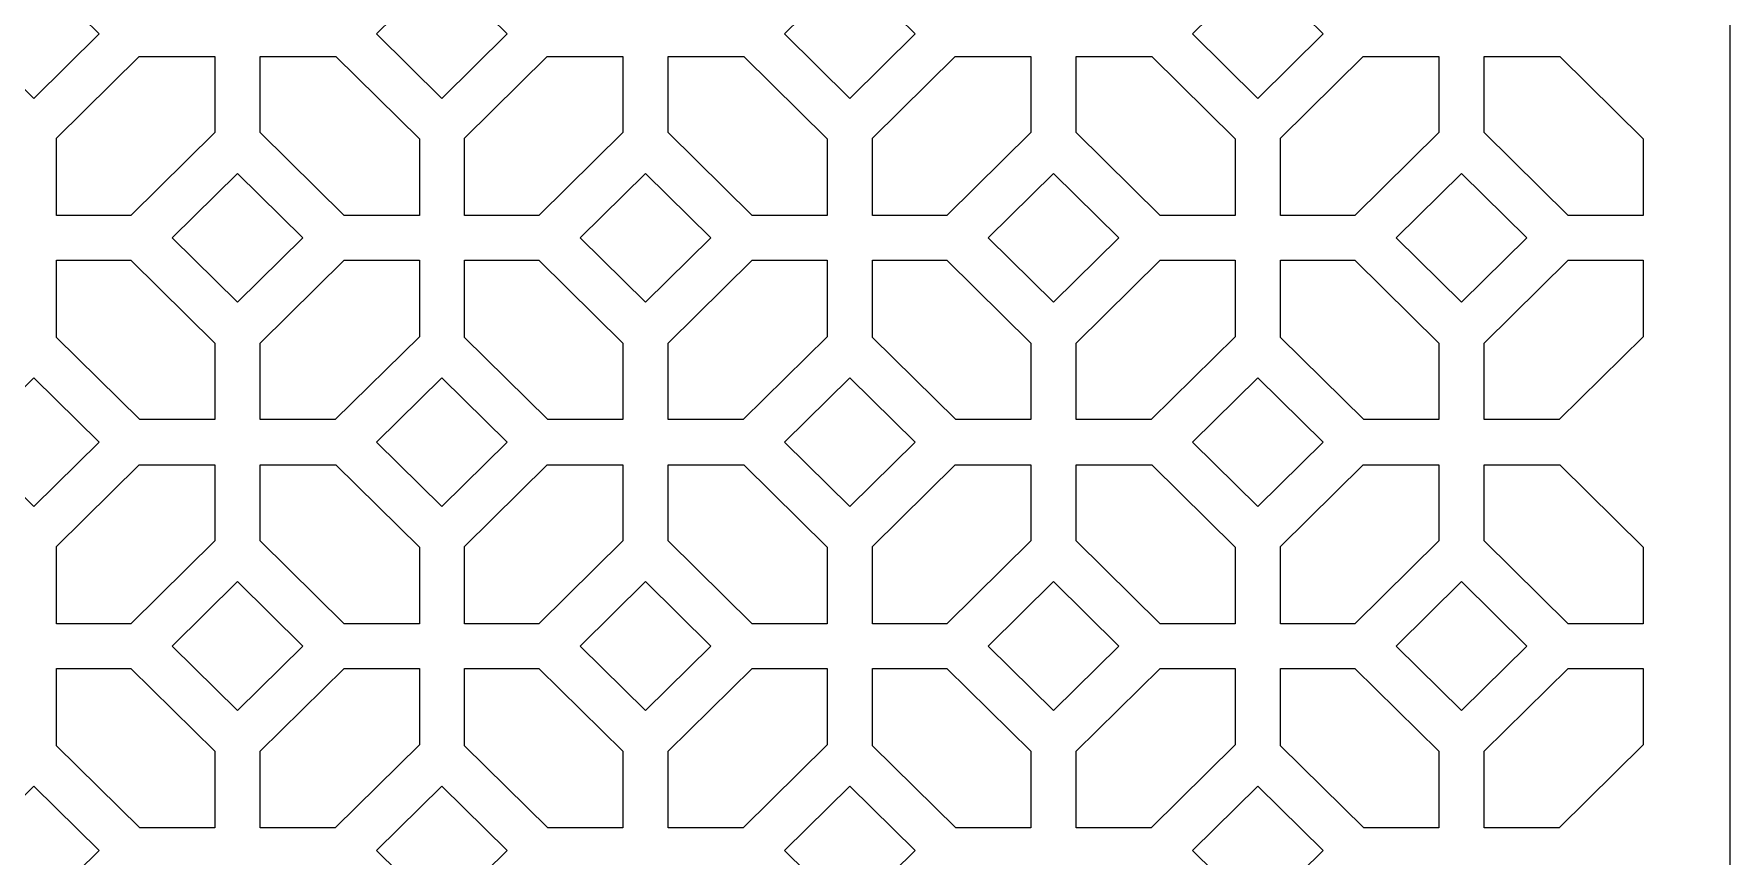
# Model space of a CAD drawing. Header units: centimetres. Extents: x -11 to 10.4, y -10.5 to 10.9.
# Drawn here: x -0.27 to 10.42, y -4.96 to 0.21 of the extents above; entities that cross this region are included whole.
import ezdxf

# ---------------------------------------------------------------- set-up
doc = ezdxf.new("R2010")
doc.units = ezdxf.units.CM
doc.header["$MEASUREMENT"] = 0
doc.layers.add('layer 1', color=7, linetype='Continuous')

msp = doc.modelspace()

# ---------------------------------------------------------------- linework, layer by layer
at = {"layer": 'layer 1', "color": 242, "lineweight": 9}
for points, knots in [([(-10.96067, 10.90732), (-10.96067, 10.90732), (10.42459, 10.90732), (10.42459, 10.90732), (10.42459, 10.90732), (10.42459, 10.90732), (10.42459, -10.47794), (10.42459, -10.47794), (10.42459, -10.47794), (10.42459, -10.47794), (-10.96067, -10.47794), (-10.96067, -10.47794), (-10.96067, -10.47794), (-10.96067, -10.47794), (-10.96067, 10.90732), (-10.96067, 10.90732)], [0, 0, 0, 0, 0.2, 0.2, 0.2, 0.2, 0.4, 0.4, 0.4, 0.4, 0.6, 0.6, 0.6, 0.6, 1, 1, 1, 1]), ([(-0.67963, 0.21469), (-0.67963, 0.21469), (-0.26804, -0.191), (-0.26804, -0.191), (-0.26804, -0.191), (-0.26804, -0.191), (0.14355, 0.21469), (0.14355, 0.21469), (0.14355, 0.21469), (0.14355, 0.21469), (-0.26804, 0.62039), (-0.26804, 0.62039), (-0.26804, 0.62039), (-0.26804, 0.62039), (-0.67963, 0.21469), (-0.67963, 0.21469)], [0, 0, 0, 0, 0.2, 0.2, 0.2, 0.2, 0.4, 0.4, 0.4, 0.4, 0.6, 0.6, 0.6, 0.6, 1, 1, 1, 1]), ([(1.89235, 0.21469), (1.89235, 0.21469), (2.30394, -0.191), (2.30394, -0.191), (2.30394, -0.191), (2.30394, -0.191), (2.71553, 0.21469), (2.71553, 0.21469), (2.71553, 0.21469), (2.71553, 0.21469), (2.30394, 0.62039), (2.30394, 0.62039), (2.30394, 0.62039), (2.30394, 0.62039), (1.89235, 0.21469), (1.89235, 0.21469)], [0, 0, 0, 0, 0.2, 0.2, 0.2, 0.2, 0.4, 0.4, 0.4, 0.4, 0.6, 0.6, 0.6, 0.6, 1, 1, 1, 1]), ([(4.46433, 0.21469), (4.46433, 0.21469), (4.87592, -0.191), (4.87592, -0.191), (4.87592, -0.191), (4.87592, -0.191), (5.28751, 0.21469), (5.28751, 0.21469), (5.28751, 0.21469), (5.28751, 0.21469), (4.87592, 0.62039), (4.87592, 0.62039), (4.87592, 0.62039), (4.87592, 0.62039), (4.46433, 0.21469), (4.46433, 0.21469)], [0, 0, 0, 0, 0.2, 0.2, 0.2, 0.2, 0.4, 0.4, 0.4, 0.4, 0.6, 0.6, 0.6, 0.6, 1, 1, 1, 1]), ([(7.03631, 0.21469), (7.03631, 0.21469), (7.4479, -0.191), (7.4479, -0.191), (7.4479, -0.191), (7.4479, -0.191), (7.85948, 0.21469), (7.85948, 0.21469), (7.85948, 0.21469), (7.85948, 0.21469), (7.4479, 0.62039), (7.4479, 0.62039), (7.4479, 0.62039), (7.4479, 0.62039), (7.03631, 0.21469), (7.03631, 0.21469)], [0, 0, 0, 0, 0.2, 0.2, 0.2, 0.2, 0.4, 0.4, 0.4, 0.4, 0.6, 0.6, 0.6, 0.6, 1, 1, 1, 1]), ([(0.39567, 0.07239), (0.39567, 0.07239), (-0.12573, -0.44155), (-0.12573, -0.44155), (-0.12573, -0.44155), (-0.12573, -0.44155), (-0.12573, -0.9288), (-0.12573, -0.9288), (-0.12573, -0.9288), (-0.12573, -0.9288), (0.34345, -0.9288), (0.34345, -0.9288), (0.34345, -0.9288), (0.34345, -0.9288), (0.87317, -0.40666), (0.87317, -0.40666), (0.87317, -0.40666), (0.87317, -0.40666), (0.87317, 0.07239), (0.87317, 0.07239), (0.87317, 0.07239), (0.87317, 0.07239), (0.39567, 0.07239), (0.39567, 0.07239)], [0, 0, 0, 0, 0.14285714, 0.14285714, 0.14285714, 0.14285714, 0.28571429, 0.28571429, 0.28571429, 0.28571429, 0.42857143, 0.42857143, 0.42857143, 0.42857143, 0.57142857, 0.57142857, 0.57142857, 0.57142857, 0.71428571, 0.71428571, 0.71428571, 0.71428571, 1, 1, 1, 1]), ([(1.15774, 0.07239), (1.15774, 0.07239), (1.15774, -0.40666), (1.15774, -0.40666), (1.15774, -0.40666), (1.15774, -0.40666), (1.68747, -0.9288), (1.68747, -0.9288), (1.68747, -0.9288), (1.68747, -0.9288), (2.16164, -0.9288), (2.16164, -0.9288), (2.16164, -0.9288), (2.16164, -0.9288), (2.16164, -0.44647), (2.16164, -0.44647), (2.16164, -0.44647), (2.16164, -0.44647), (1.63525, 0.07239), (1.63525, 0.07239), (1.63525, 0.07239), (1.63525, 0.07239), (1.15774, 0.07239), (1.15774, 0.07239)], [0, 0, 0, 0, 0.14285714, 0.14285714, 0.14285714, 0.14285714, 0.28571429, 0.28571429, 0.28571429, 0.28571429, 0.42857143, 0.42857143, 0.42857143, 0.42857143, 0.57142857, 0.57142857, 0.57142857, 0.57142857, 0.71428571, 0.71428571, 0.71428571, 0.71428571, 1, 1, 1, 1]), ([(2.96764, 0.07239), (2.96764, 0.07239), (2.44624, -0.44155), (2.44624, -0.44155), (2.44624, -0.44155), (2.44624, -0.44155), (2.44624, -0.9288), (2.44624, -0.9288), (2.44624, -0.9288), (2.44624, -0.9288), (2.91542, -0.9288), (2.91542, -0.9288), (2.91542, -0.9288), (2.91542, -0.9288), (3.44514, -0.40666), (3.44514, -0.40666), (3.44514, -0.40666), (3.44514, -0.40666), (3.44514, 0.07239), (3.44514, 0.07239), (3.44514, 0.07239), (3.44514, 0.07239), (2.96764, 0.07239), (2.96764, 0.07239)], [0, 0, 0, 0, 0.14285714, 0.14285714, 0.14285714, 0.14285714, 0.28571429, 0.28571429, 0.28571429, 0.28571429, 0.42857143, 0.42857143, 0.42857143, 0.42857143, 0.57142857, 0.57142857, 0.57142857, 0.57142857, 0.71428571, 0.71428571, 0.71428571, 0.71428571, 1, 1, 1, 1]), ([(3.72971, 0.07239), (3.72971, 0.07239), (3.72971, -0.40666), (3.72971, -0.40666), (3.72971, -0.40666), (3.72971, -0.40666), (4.25944, -0.9288), (4.25944, -0.9288), (4.25944, -0.9288), (4.25944, -0.9288), (4.73361, -0.9288), (4.73361, -0.9288), (4.73361, -0.9288), (4.73361, -0.9288), (4.73361, -0.44647), (4.73361, -0.44647), (4.73361, -0.44647), (4.73361, -0.44647), (4.20722, 0.07239), (4.20722, 0.07239), (4.20722, 0.07239), (4.20722, 0.07239), (3.72971, 0.07239), (3.72971, 0.07239)], [0, 0, 0, 0, 0.14285714, 0.14285714, 0.14285714, 0.14285714, 0.28571429, 0.28571429, 0.28571429, 0.28571429, 0.42857143, 0.42857143, 0.42857143, 0.42857143, 0.57142857, 0.57142857, 0.57142857, 0.57142857, 0.71428571, 0.71428571, 0.71428571, 0.71428571, 1, 1, 1, 1]), ([(5.53962, 0.07239), (5.53962, 0.07239), (5.01823, -0.44155), (5.01823, -0.44155), (5.01823, -0.44155), (5.01823, -0.44155), (5.01823, -0.9288), (5.01823, -0.9288), (5.01823, -0.9288), (5.01823, -0.9288), (5.48741, -0.9288), (5.48741, -0.9288), (5.48741, -0.9288), (5.48741, -0.9288), (6.01713, -0.40666), (6.01713, -0.40666), (6.01713, -0.40666), (6.01713, -0.40666), (6.01713, 0.07239), (6.01713, 0.07239), (6.01713, 0.07239), (6.01713, 0.07239), (5.53962, 0.07239), (5.53962, 0.07239)], [0, 0, 0, 0, 0.14285714, 0.14285714, 0.14285714, 0.14285714, 0.28571429, 0.28571429, 0.28571429, 0.28571429, 0.42857143, 0.42857143, 0.42857143, 0.42857143, 0.57142857, 0.57142857, 0.57142857, 0.57142857, 0.71428571, 0.71428571, 0.71428571, 0.71428571, 1, 1, 1, 1]), ([(6.3017, 0.07239), (6.3017, 0.07239), (6.3017, -0.40666), (6.3017, -0.40666), (6.3017, -0.40666), (6.3017, -0.40666), (6.83142, -0.9288), (6.83142, -0.9288), (6.83142, -0.9288), (6.83142, -0.9288), (7.3056, -0.9288), (7.3056, -0.9288), (7.3056, -0.9288), (7.3056, -0.9288), (7.3056, -0.44647), (7.3056, -0.44647), (7.3056, -0.44647), (7.3056, -0.44647), (6.7792, 0.07239), (6.7792, 0.07239), (6.7792, 0.07239), (6.7792, 0.07239), (6.3017, 0.07239), (6.3017, 0.07239)], [0, 0, 0, 0, 0.14285714, 0.14285714, 0.14285714, 0.14285714, 0.28571429, 0.28571429, 0.28571429, 0.28571429, 0.42857143, 0.42857143, 0.42857143, 0.42857143, 0.57142857, 0.57142857, 0.57142857, 0.57142857, 0.71428571, 0.71428571, 0.71428571, 0.71428571, 1, 1, 1, 1]), ([(8.11159, 0.07239), (8.11159, 0.07239), (7.5902, -0.44155), (7.5902, -0.44155), (7.5902, -0.44155), (7.5902, -0.44155), (7.5902, -0.9288), (7.5902, -0.9288), (7.5902, -0.9288), (7.5902, -0.9288), (8.05938, -0.9288), (8.05938, -0.9288), (8.05938, -0.9288), (8.05938, -0.9288), (8.5891, -0.40666), (8.5891, -0.40666), (8.5891, -0.40666), (8.5891, -0.40666), (8.5891, 0.07239), (8.5891, 0.07239), (8.5891, 0.07239), (8.5891, 0.07239), (8.11159, 0.07239), (8.11159, 0.07239)], [0, 0, 0, 0, 0.14285714, 0.14285714, 0.14285714, 0.14285714, 0.28571429, 0.28571429, 0.28571429, 0.28571429, 0.42857143, 0.42857143, 0.42857143, 0.42857143, 0.57142857, 0.57142857, 0.57142857, 0.57142857, 0.71428571, 0.71428571, 0.71428571, 0.71428571, 1, 1, 1, 1]), ([(8.87367, 0.07239), (8.87367, 0.07239), (8.87367, -0.40666), (8.87367, -0.40666), (8.87367, -0.40666), (8.87367, -0.40666), (9.40339, -0.9288), (9.40339, -0.9288), (9.40339, -0.9288), (9.40339, -0.9288), (9.87756, -0.9288), (9.87756, -0.9288), (9.87756, -0.9288), (9.87756, -0.9288), (9.87756, -0.44647), (9.87756, -0.44647), (9.87756, -0.44647), (9.87756, -0.44647), (9.35117, 0.07239), (9.35117, 0.07239), (9.35117, 0.07239), (9.35117, 0.07239), (8.87367, 0.07239), (8.87367, 0.07239)], [0, 0, 0, 0, 0.14285714, 0.14285714, 0.14285714, 0.14285714, 0.28571429, 0.28571429, 0.28571429, 0.28571429, 0.42857143, 0.42857143, 0.42857143, 0.42857143, 0.57142857, 0.57142857, 0.57142857, 0.57142857, 0.71428571, 0.71428571, 0.71428571, 0.71428571, 1, 1, 1, 1]), ([(0.60387, -1.06965), (0.60387, -1.06965), (1.01546, -1.47535), (1.01546, -1.47535), (1.01546, -1.47535), (1.01546, -1.47535), (1.42705, -1.06965), (1.42705, -1.06965), (1.42705, -1.06965), (1.42705, -1.06965), (1.01546, -0.66395), (1.01546, -0.66395), (1.01546, -0.66395), (1.01546, -0.66395), (0.60387, -1.06965), (0.60387, -1.06965)], [0, 0, 0, 0, 0.2, 0.2, 0.2, 0.2, 0.4, 0.4, 0.4, 0.4, 0.6, 0.6, 0.6, 0.6, 1, 1, 1, 1]), ([(3.17584, -1.06965), (3.17584, -1.06965), (3.58743, -1.47535), (3.58743, -1.47535), (3.58743, -1.47535), (3.58743, -1.47535), (3.99902, -1.06965), (3.99902, -1.06965), (3.99902, -1.06965), (3.99902, -1.06965), (3.58743, -0.66395), (3.58743, -0.66395), (3.58743, -0.66395), (3.58743, -0.66395), (3.17584, -1.06965), (3.17584, -1.06965)], [0, 0, 0, 0, 0.2, 0.2, 0.2, 0.2, 0.4, 0.4, 0.4, 0.4, 0.6, 0.6, 0.6, 0.6, 1, 1, 1, 1]), ([(5.74783, -1.06965), (5.74783, -1.06965), (6.15941, -1.47535), (6.15941, -1.47535), (6.15941, -1.47535), (6.15941, -1.47535), (6.571, -1.06965), (6.571, -1.06965), (6.571, -1.06965), (6.571, -1.06965), (6.15941, -0.66395), (6.15941, -0.66395), (6.15941, -0.66395), (6.15941, -0.66395), (5.74783, -1.06965), (5.74783, -1.06965)], [0, 0, 0, 0, 0.2, 0.2, 0.2, 0.2, 0.4, 0.4, 0.4, 0.4, 0.6, 0.6, 0.6, 0.6, 1, 1, 1, 1]), ([(8.31979, -1.06965), (8.31979, -1.06965), (8.73138, -1.47535), (8.73138, -1.47535), (8.73138, -1.47535), (8.73138, -1.47535), (9.14297, -1.06965), (9.14297, -1.06965), (9.14297, -1.06965), (9.14297, -1.06965), (8.73138, -0.66395), (8.73138, -0.66395), (8.73138, -0.66395), (8.73138, -0.66395), (8.31979, -1.06965), (8.31979, -1.06965)], [0, 0, 0, 0, 0.2, 0.2, 0.2, 0.2, 0.4, 0.4, 0.4, 0.4, 0.6, 0.6, 0.6, 0.6, 1, 1, 1, 1]), ([(-0.12573, -1.69775), (-0.12573, -1.69775), (0.399, -2.21497), (0.399, -2.21497), (0.399, -2.21497), (0.399, -2.21497), (0.87317, -2.21497), (0.87317, -2.21497), (0.87317, -2.21497), (0.87317, -2.21497), (0.87317, -1.73264), (0.87317, -1.73264), (0.87317, -1.73264), (0.87317, -1.73264), (0.34345, -1.2105), (0.34345, -1.2105), (0.34345, -1.2105), (0.34345, -1.2105), (-0.12573, -1.2105), (-0.12573, -1.2105), (-0.12573, -1.2105), (-0.12573, -1.2105), (-0.12573, -1.69775), (-0.12573, -1.69775)], [0, 0, 0, 0, 0.14285714, 0.14285714, 0.14285714, 0.14285714, 0.28571429, 0.28571429, 0.28571429, 0.28571429, 0.42857143, 0.42857143, 0.42857143, 0.42857143, 0.57142857, 0.57142857, 0.57142857, 0.57142857, 0.71428571, 0.71428571, 0.71428571, 0.71428571, 1, 1, 1, 1]), ([(2.16164, -1.69283), (2.16164, -1.69283), (2.16164, -1.2105), (2.16164, -1.2105), (2.16164, -1.2105), (2.16164, -1.2105), (1.68747, -1.2105), (1.68747, -1.2105), (1.68747, -1.2105), (1.68747, -1.2105), (1.15774, -1.73264), (1.15774, -1.73264), (1.15774, -1.73264), (1.15774, -1.73264), (1.15774, -2.21497), (1.15774, -2.21497), (1.15774, -2.21497), (1.15774, -2.21497), (1.63192, -2.21497), (1.63192, -2.21497), (1.63192, -2.21497), (1.63192, -2.21497), (2.16164, -1.69283), (2.16164, -1.69283)], [0, 0, 0, 0, 0.14285714, 0.14285714, 0.14285714, 0.14285714, 0.28571429, 0.28571429, 0.28571429, 0.28571429, 0.42857143, 0.42857143, 0.42857143, 0.42857143, 0.57142857, 0.57142857, 0.57142857, 0.57142857, 0.71428571, 0.71428571, 0.71428571, 0.71428571, 1, 1, 1, 1]), ([(2.44624, -1.69775), (2.44624, -1.69775), (2.97097, -2.21497), (2.97097, -2.21497), (2.97097, -2.21497), (2.97097, -2.21497), (3.44514, -2.21497), (3.44514, -2.21497), (3.44514, -2.21497), (3.44514, -2.21497), (3.44514, -1.73264), (3.44514, -1.73264), (3.44514, -1.73264), (3.44514, -1.73264), (2.91542, -1.2105), (2.91542, -1.2105), (2.91542, -1.2105), (2.91542, -1.2105), (2.44624, -1.2105), (2.44624, -1.2105), (2.44624, -1.2105), (2.44624, -1.2105), (2.44624, -1.69775), (2.44624, -1.69775)], [0, 0, 0, 0, 0.14285714, 0.14285714, 0.14285714, 0.14285714, 0.28571429, 0.28571429, 0.28571429, 0.28571429, 0.42857143, 0.42857143, 0.42857143, 0.42857143, 0.57142857, 0.57142857, 0.57142857, 0.57142857, 0.71428571, 0.71428571, 0.71428571, 0.71428571, 1, 1, 1, 1]), ([(4.73361, -1.69283), (4.73361, -1.69283), (4.73361, -1.2105), (4.73361, -1.2105), (4.73361, -1.2105), (4.73361, -1.2105), (4.25944, -1.2105), (4.25944, -1.2105), (4.25944, -1.2105), (4.25944, -1.2105), (3.72971, -1.73264), (3.72971, -1.73264), (3.72971, -1.73264), (3.72971, -1.73264), (3.72971, -2.21497), (3.72971, -2.21497), (3.72971, -2.21497), (3.72971, -2.21497), (4.20389, -2.21497), (4.20389, -2.21497), (4.20389, -2.21497), (4.20389, -2.21497), (4.73361, -1.69283), (4.73361, -1.69283)], [0, 0, 0, 0, 0.14285714, 0.14285714, 0.14285714, 0.14285714, 0.28571429, 0.28571429, 0.28571429, 0.28571429, 0.42857143, 0.42857143, 0.42857143, 0.42857143, 0.57142857, 0.57142857, 0.57142857, 0.57142857, 0.71428571, 0.71428571, 0.71428571, 0.71428571, 1, 1, 1, 1]), ([(5.01823, -1.69775), (5.01823, -1.69775), (5.54295, -2.21497), (5.54295, -2.21497), (5.54295, -2.21497), (5.54295, -2.21497), (6.01713, -2.21497), (6.01713, -2.21497), (6.01713, -2.21497), (6.01713, -2.21497), (6.01713, -1.73264), (6.01713, -1.73264), (6.01713, -1.73264), (6.01713, -1.73264), (5.48741, -1.2105), (5.48741, -1.2105), (5.48741, -1.2105), (5.48741, -1.2105), (5.01823, -1.2105), (5.01823, -1.2105), (5.01823, -1.2105), (5.01823, -1.2105), (5.01823, -1.69775), (5.01823, -1.69775)], [0, 0, 0, 0, 0.14285714, 0.14285714, 0.14285714, 0.14285714, 0.28571429, 0.28571429, 0.28571429, 0.28571429, 0.42857143, 0.42857143, 0.42857143, 0.42857143, 0.57142857, 0.57142857, 0.57142857, 0.57142857, 0.71428571, 0.71428571, 0.71428571, 0.71428571, 1, 1, 1, 1]), ([(7.3056, -1.69283), (7.3056, -1.69283), (7.3056, -1.2105), (7.3056, -1.2105), (7.3056, -1.2105), (7.3056, -1.2105), (6.83142, -1.2105), (6.83142, -1.2105), (6.83142, -1.2105), (6.83142, -1.2105), (6.3017, -1.73264), (6.3017, -1.73264), (6.3017, -1.73264), (6.3017, -1.73264), (6.3017, -2.21497), (6.3017, -2.21497), (6.3017, -2.21497), (6.3017, -2.21497), (6.77587, -2.21497), (6.77587, -2.21497), (6.77587, -2.21497), (6.77587, -2.21497), (7.3056, -1.69283), (7.3056, -1.69283)], [0, 0, 0, 0, 0.14285714, 0.14285714, 0.14285714, 0.14285714, 0.28571429, 0.28571429, 0.28571429, 0.28571429, 0.42857143, 0.42857143, 0.42857143, 0.42857143, 0.57142857, 0.57142857, 0.57142857, 0.57142857, 0.71428571, 0.71428571, 0.71428571, 0.71428571, 1, 1, 1, 1]), ([(7.5902, -1.69775), (7.5902, -1.69775), (8.11492, -2.21497), (8.11492, -2.21497), (8.11492, -2.21497), (8.11492, -2.21497), (8.5891, -2.21497), (8.5891, -2.21497), (8.5891, -2.21497), (8.5891, -2.21497), (8.5891, -1.73264), (8.5891, -1.73264), (8.5891, -1.73264), (8.5891, -1.73264), (8.05938, -1.2105), (8.05938, -1.2105), (8.05938, -1.2105), (8.05938, -1.2105), (7.5902, -1.2105), (7.5902, -1.2105), (7.5902, -1.2105), (7.5902, -1.2105), (7.5902, -1.69775), (7.5902, -1.69775)], [0, 0, 0, 0, 0.14285714, 0.14285714, 0.14285714, 0.14285714, 0.28571429, 0.28571429, 0.28571429, 0.28571429, 0.42857143, 0.42857143, 0.42857143, 0.42857143, 0.57142857, 0.57142857, 0.57142857, 0.57142857, 0.71428571, 0.71428571, 0.71428571, 0.71428571, 1, 1, 1, 1]), ([(9.87756, -1.69283), (9.87756, -1.69283), (9.87756, -1.2105), (9.87756, -1.2105), (9.87756, -1.2105), (9.87756, -1.2105), (9.40339, -1.2105), (9.40339, -1.2105), (9.40339, -1.2105), (9.40339, -1.2105), (8.87367, -1.73264), (8.87367, -1.73264), (8.87367, -1.73264), (8.87367, -1.73264), (8.87367, -2.21497), (8.87367, -2.21497), (8.87367, -2.21497), (8.87367, -2.21497), (9.34784, -2.21497), (9.34784, -2.21497), (9.34784, -2.21497), (9.34784, -2.21497), (9.87756, -1.69283), (9.87756, -1.69283)], [0, 0, 0, 0, 0.14285714, 0.14285714, 0.14285714, 0.14285714, 0.28571429, 0.28571429, 0.28571429, 0.28571429, 0.42857143, 0.42857143, 0.42857143, 0.42857143, 0.57142857, 0.57142857, 0.57142857, 0.57142857, 0.71428571, 0.71428571, 0.71428571, 0.71428571, 1, 1, 1, 1]), ([(-0.67963, -2.35728), (-0.67963, -2.35728), (-0.26804, -2.76297), (-0.26804, -2.76297), (-0.26804, -2.76297), (-0.26804, -2.76297), (0.14355, -2.35728), (0.14355, -2.35728), (0.14355, -2.35728), (0.14355, -2.35728), (-0.26804, -1.95158), (-0.26804, -1.95158), (-0.26804, -1.95158), (-0.26804, -1.95158), (-0.67963, -2.35728), (-0.67963, -2.35728)], [0, 0, 0, 0, 0.2, 0.2, 0.2, 0.2, 0.4, 0.4, 0.4, 0.4, 0.6, 0.6, 0.6, 0.6, 1, 1, 1, 1]), ([(1.89235, -2.35728), (1.89235, -2.35728), (2.30394, -2.76297), (2.30394, -2.76297), (2.30394, -2.76297), (2.30394, -2.76297), (2.71553, -2.35728), (2.71553, -2.35728), (2.71553, -2.35728), (2.71553, -2.35728), (2.30394, -1.95158), (2.30394, -1.95158), (2.30394, -1.95158), (2.30394, -1.95158), (1.89235, -2.35728), (1.89235, -2.35728)], [0, 0, 0, 0, 0.2, 0.2, 0.2, 0.2, 0.4, 0.4, 0.4, 0.4, 0.6, 0.6, 0.6, 0.6, 1, 1, 1, 1]), ([(4.46433, -2.35728), (4.46433, -2.35728), (4.87592, -2.76297), (4.87592, -2.76297), (4.87592, -2.76297), (4.87592, -2.76297), (5.28751, -2.35728), (5.28751, -2.35728), (5.28751, -2.35728), (5.28751, -2.35728), (4.87592, -1.95158), (4.87592, -1.95158), (4.87592, -1.95158), (4.87592, -1.95158), (4.46433, -2.35728), (4.46433, -2.35728)], [0, 0, 0, 0, 0.2, 0.2, 0.2, 0.2, 0.4, 0.4, 0.4, 0.4, 0.6, 0.6, 0.6, 0.6, 1, 1, 1, 1]), ([(7.03631, -2.35728), (7.03631, -2.35728), (7.4479, -2.76297), (7.4479, -2.76297), (7.4479, -2.76297), (7.4479, -2.76297), (7.85948, -2.35728), (7.85948, -2.35728), (7.85948, -2.35728), (7.85948, -2.35728), (7.4479, -1.95158), (7.4479, -1.95158), (7.4479, -1.95158), (7.4479, -1.95158), (7.03631, -2.35728), (7.03631, -2.35728)], [0, 0, 0, 0, 0.2, 0.2, 0.2, 0.2, 0.4, 0.4, 0.4, 0.4, 0.6, 0.6, 0.6, 0.6, 1, 1, 1, 1]), ([(0.39567, -2.49958), (0.39567, -2.49958), (-0.12573, -3.01352), (-0.12573, -3.01352), (-0.12573, -3.01352), (-0.12573, -3.01352), (-0.12573, -3.50077), (-0.12573, -3.50077), (-0.12573, -3.50077), (-0.12573, -3.50077), (0.34345, -3.50077), (0.34345, -3.50077), (0.34345, -3.50077), (0.34345, -3.50077), (0.87317, -2.97863), (0.87317, -2.97863), (0.87317, -2.97863), (0.87317, -2.97863), (0.87317, -2.49958), (0.87317, -2.49958), (0.87317, -2.49958), (0.87317, -2.49958), (0.39567, -2.49958), (0.39567, -2.49958)], [0, 0, 0, 0, 0.14285714, 0.14285714, 0.14285714, 0.14285714, 0.28571429, 0.28571429, 0.28571429, 0.28571429, 0.42857143, 0.42857143, 0.42857143, 0.42857143, 0.57142857, 0.57142857, 0.57142857, 0.57142857, 0.71428571, 0.71428571, 0.71428571, 0.71428571, 1, 1, 1, 1]), ([(1.15774, -2.49958), (1.15774, -2.49958), (1.15774, -2.97863), (1.15774, -2.97863), (1.15774, -2.97863), (1.15774, -2.97863), (1.68747, -3.50077), (1.68747, -3.50077), (1.68747, -3.50077), (1.68747, -3.50077), (2.16164, -3.50077), (2.16164, -3.50077), (2.16164, -3.50077), (2.16164, -3.50077), (2.16164, -3.01844), (2.16164, -3.01844), (2.16164, -3.01844), (2.16164, -3.01844), (1.63525, -2.49958), (1.63525, -2.49958), (1.63525, -2.49958), (1.63525, -2.49958), (1.15774, -2.49958), (1.15774, -2.49958)], [0, 0, 0, 0, 0.14285714, 0.14285714, 0.14285714, 0.14285714, 0.28571429, 0.28571429, 0.28571429, 0.28571429, 0.42857143, 0.42857143, 0.42857143, 0.42857143, 0.57142857, 0.57142857, 0.57142857, 0.57142857, 0.71428571, 0.71428571, 0.71428571, 0.71428571, 1, 1, 1, 1]), ([(2.96764, -2.49958), (2.96764, -2.49958), (2.44624, -3.01352), (2.44624, -3.01352), (2.44624, -3.01352), (2.44624, -3.01352), (2.44624, -3.50077), (2.44624, -3.50077), (2.44624, -3.50077), (2.44624, -3.50077), (2.91542, -3.50077), (2.91542, -3.50077), (2.91542, -3.50077), (2.91542, -3.50077), (3.44514, -2.97863), (3.44514, -2.97863), (3.44514, -2.97863), (3.44514, -2.97863), (3.44514, -2.49958), (3.44514, -2.49958), (3.44514, -2.49958), (3.44514, -2.49958), (2.96764, -2.49958), (2.96764, -2.49958)], [0, 0, 0, 0, 0.14285714, 0.14285714, 0.14285714, 0.14285714, 0.28571429, 0.28571429, 0.28571429, 0.28571429, 0.42857143, 0.42857143, 0.42857143, 0.42857143, 0.57142857, 0.57142857, 0.57142857, 0.57142857, 0.71428571, 0.71428571, 0.71428571, 0.71428571, 1, 1, 1, 1]), ([(3.72971, -2.49958), (3.72971, -2.49958), (3.72971, -2.97863), (3.72971, -2.97863), (3.72971, -2.97863), (3.72971, -2.97863), (4.25944, -3.50077), (4.25944, -3.50077), (4.25944, -3.50077), (4.25944, -3.50077), (4.73361, -3.50077), (4.73361, -3.50077), (4.73361, -3.50077), (4.73361, -3.50077), (4.73361, -3.01844), (4.73361, -3.01844), (4.73361, -3.01844), (4.73361, -3.01844), (4.20722, -2.49958), (4.20722, -2.49958), (4.20722, -2.49958), (4.20722, -2.49958), (3.72971, -2.49958), (3.72971, -2.49958)], [0, 0, 0, 0, 0.14285714, 0.14285714, 0.14285714, 0.14285714, 0.28571429, 0.28571429, 0.28571429, 0.28571429, 0.42857143, 0.42857143, 0.42857143, 0.42857143, 0.57142857, 0.57142857, 0.57142857, 0.57142857, 0.71428571, 0.71428571, 0.71428571, 0.71428571, 1, 1, 1, 1]), ([(5.53962, -2.49958), (5.53962, -2.49958), (5.01823, -3.01352), (5.01823, -3.01352), (5.01823, -3.01352), (5.01823, -3.01352), (5.01823, -3.50077), (5.01823, -3.50077), (5.01823, -3.50077), (5.01823, -3.50077), (5.48741, -3.50077), (5.48741, -3.50077), (5.48741, -3.50077), (5.48741, -3.50077), (6.01713, -2.97863), (6.01713, -2.97863), (6.01713, -2.97863), (6.01713, -2.97863), (6.01713, -2.49958), (6.01713, -2.49958), (6.01713, -2.49958), (6.01713, -2.49958), (5.53962, -2.49958), (5.53962, -2.49958)], [0, 0, 0, 0, 0.14285714, 0.14285714, 0.14285714, 0.14285714, 0.28571429, 0.28571429, 0.28571429, 0.28571429, 0.42857143, 0.42857143, 0.42857143, 0.42857143, 0.57142857, 0.57142857, 0.57142857, 0.57142857, 0.71428571, 0.71428571, 0.71428571, 0.71428571, 1, 1, 1, 1]), ([(6.3017, -2.49958), (6.3017, -2.49958), (6.3017, -2.97863), (6.3017, -2.97863), (6.3017, -2.97863), (6.3017, -2.97863), (6.83142, -3.50077), (6.83142, -3.50077), (6.83142, -3.50077), (6.83142, -3.50077), (7.3056, -3.50077), (7.3056, -3.50077), (7.3056, -3.50077), (7.3056, -3.50077), (7.3056, -3.01844), (7.3056, -3.01844), (7.3056, -3.01844), (7.3056, -3.01844), (6.7792, -2.49958), (6.7792, -2.49958), (6.7792, -2.49958), (6.7792, -2.49958), (6.3017, -2.49958), (6.3017, -2.49958)], [0, 0, 0, 0, 0.14285714, 0.14285714, 0.14285714, 0.14285714, 0.28571429, 0.28571429, 0.28571429, 0.28571429, 0.42857143, 0.42857143, 0.42857143, 0.42857143, 0.57142857, 0.57142857, 0.57142857, 0.57142857, 0.71428571, 0.71428571, 0.71428571, 0.71428571, 1, 1, 1, 1]), ([(8.11159, -2.49958), (8.11159, -2.49958), (7.5902, -3.01352), (7.5902, -3.01352), (7.5902, -3.01352), (7.5902, -3.01352), (7.5902, -3.50077), (7.5902, -3.50077), (7.5902, -3.50077), (7.5902, -3.50077), (8.05938, -3.50077), (8.05938, -3.50077), (8.05938, -3.50077), (8.05938, -3.50077), (8.5891, -2.97863), (8.5891, -2.97863), (8.5891, -2.97863), (8.5891, -2.97863), (8.5891, -2.49958), (8.5891, -2.49958), (8.5891, -2.49958), (8.5891, -2.49958), (8.11159, -2.49958), (8.11159, -2.49958)], [0, 0, 0, 0, 0.14285714, 0.14285714, 0.14285714, 0.14285714, 0.28571429, 0.28571429, 0.28571429, 0.28571429, 0.42857143, 0.42857143, 0.42857143, 0.42857143, 0.57142857, 0.57142857, 0.57142857, 0.57142857, 0.71428571, 0.71428571, 0.71428571, 0.71428571, 1, 1, 1, 1]), ([(8.87367, -2.49958), (8.87367, -2.49958), (8.87367, -2.97863), (8.87367, -2.97863), (8.87367, -2.97863), (8.87367, -2.97863), (9.40339, -3.50077), (9.40339, -3.50077), (9.40339, -3.50077), (9.40339, -3.50077), (9.87756, -3.50077), (9.87756, -3.50077), (9.87756, -3.50077), (9.87756, -3.50077), (9.87756, -3.01844), (9.87756, -3.01844), (9.87756, -3.01844), (9.87756, -3.01844), (9.35117, -2.49958), (9.35117, -2.49958), (9.35117, -2.49958), (9.35117, -2.49958), (8.87367, -2.49958), (8.87367, -2.49958)], [0, 0, 0, 0, 0.14285714, 0.14285714, 0.14285714, 0.14285714, 0.28571429, 0.28571429, 0.28571429, 0.28571429, 0.42857143, 0.42857143, 0.42857143, 0.42857143, 0.57142857, 0.57142857, 0.57142857, 0.57142857, 0.71428571, 0.71428571, 0.71428571, 0.71428571, 1, 1, 1, 1]), ([(0.60387, -3.64162), (0.60387, -3.64162), (1.01546, -4.04732), (1.01546, -4.04732), (1.01546, -4.04732), (1.01546, -4.04732), (1.42705, -3.64162), (1.42705, -3.64162), (1.42705, -3.64162), (1.42705, -3.64162), (1.01546, -3.23592), (1.01546, -3.23592), (1.01546, -3.23592), (1.01546, -3.23592), (0.60387, -3.64162), (0.60387, -3.64162)], [0, 0, 0, 0, 0.2, 0.2, 0.2, 0.2, 0.4, 0.4, 0.4, 0.4, 0.6, 0.6, 0.6, 0.6, 1, 1, 1, 1]), ([(3.17584, -3.64162), (3.17584, -3.64162), (3.58743, -4.04732), (3.58743, -4.04732), (3.58743, -4.04732), (3.58743, -4.04732), (3.99902, -3.64162), (3.99902, -3.64162), (3.99902, -3.64162), (3.99902, -3.64162), (3.58743, -3.23592), (3.58743, -3.23592), (3.58743, -3.23592), (3.58743, -3.23592), (3.17584, -3.64162), (3.17584, -3.64162)], [0, 0, 0, 0, 0.2, 0.2, 0.2, 0.2, 0.4, 0.4, 0.4, 0.4, 0.6, 0.6, 0.6, 0.6, 1, 1, 1, 1]), ([(5.74783, -3.64162), (5.74783, -3.64162), (6.15941, -4.04732), (6.15941, -4.04732), (6.15941, -4.04732), (6.15941, -4.04732), (6.571, -3.64162), (6.571, -3.64162), (6.571, -3.64162), (6.571, -3.64162), (6.15941, -3.23592), (6.15941, -3.23592), (6.15941, -3.23592), (6.15941, -3.23592), (5.74783, -3.64162), (5.74783, -3.64162)], [0, 0, 0, 0, 0.2, 0.2, 0.2, 0.2, 0.4, 0.4, 0.4, 0.4, 0.6, 0.6, 0.6, 0.6, 1, 1, 1, 1]), ([(8.31979, -3.64162), (8.31979, -3.64162), (8.73138, -4.04732), (8.73138, -4.04732), (8.73138, -4.04732), (8.73138, -4.04732), (9.14297, -3.64162), (9.14297, -3.64162), (9.14297, -3.64162), (9.14297, -3.64162), (8.73138, -3.23592), (8.73138, -3.23592), (8.73138, -3.23592), (8.73138, -3.23592), (8.31979, -3.64162), (8.31979, -3.64162)], [0, 0, 0, 0, 0.2, 0.2, 0.2, 0.2, 0.4, 0.4, 0.4, 0.4, 0.6, 0.6, 0.6, 0.6, 1, 1, 1, 1]), ([(-0.12573, -4.26972), (-0.12573, -4.26972), (0.399, -4.78694), (0.399, -4.78694), (0.399, -4.78694), (0.399, -4.78694), (0.87317, -4.78694), (0.87317, -4.78694), (0.87317, -4.78694), (0.87317, -4.78694), (0.87317, -4.30461), (0.87317, -4.30461), (0.87317, -4.30461), (0.87317, -4.30461), (0.34345, -3.78247), (0.34345, -3.78247), (0.34345, -3.78247), (0.34345, -3.78247), (-0.12573, -3.78247), (-0.12573, -3.78247), (-0.12573, -3.78247), (-0.12573, -3.78247), (-0.12573, -4.26972), (-0.12573, -4.26972)], [0, 0, 0, 0, 0.14285714, 0.14285714, 0.14285714, 0.14285714, 0.28571429, 0.28571429, 0.28571429, 0.28571429, 0.42857143, 0.42857143, 0.42857143, 0.42857143, 0.57142857, 0.57142857, 0.57142857, 0.57142857, 0.71428571, 0.71428571, 0.71428571, 0.71428571, 1, 1, 1, 1]), ([(2.16164, -4.2648), (2.16164, -4.2648), (2.16164, -3.78247), (2.16164, -3.78247), (2.16164, -3.78247), (2.16164, -3.78247), (1.68747, -3.78247), (1.68747, -3.78247), (1.68747, -3.78247), (1.68747, -3.78247), (1.15774, -4.30461), (1.15774, -4.30461), (1.15774, -4.30461), (1.15774, -4.30461), (1.15774, -4.78694), (1.15774, -4.78694), (1.15774, -4.78694), (1.15774, -4.78694), (1.63192, -4.78694), (1.63192, -4.78694), (1.63192, -4.78694), (1.63192, -4.78694), (2.16164, -4.2648), (2.16164, -4.2648)], [0, 0, 0, 0, 0.14285714, 0.14285714, 0.14285714, 0.14285714, 0.28571429, 0.28571429, 0.28571429, 0.28571429, 0.42857143, 0.42857143, 0.42857143, 0.42857143, 0.57142857, 0.57142857, 0.57142857, 0.57142857, 0.71428571, 0.71428571, 0.71428571, 0.71428571, 1, 1, 1, 1]), ([(2.44624, -4.26972), (2.44624, -4.26972), (2.97097, -4.78694), (2.97097, -4.78694), (2.97097, -4.78694), (2.97097, -4.78694), (3.44514, -4.78694), (3.44514, -4.78694), (3.44514, -4.78694), (3.44514, -4.78694), (3.44514, -4.30461), (3.44514, -4.30461), (3.44514, -4.30461), (3.44514, -4.30461), (2.91542, -3.78247), (2.91542, -3.78247), (2.91542, -3.78247), (2.91542, -3.78247), (2.44624, -3.78247), (2.44624, -3.78247), (2.44624, -3.78247), (2.44624, -3.78247), (2.44624, -4.26972), (2.44624, -4.26972)], [0, 0, 0, 0, 0.14285714, 0.14285714, 0.14285714, 0.14285714, 0.28571429, 0.28571429, 0.28571429, 0.28571429, 0.42857143, 0.42857143, 0.42857143, 0.42857143, 0.57142857, 0.57142857, 0.57142857, 0.57142857, 0.71428571, 0.71428571, 0.71428571, 0.71428571, 1, 1, 1, 1]), ([(4.73361, -4.2648), (4.73361, -4.2648), (4.73361, -3.78247), (4.73361, -3.78247), (4.73361, -3.78247), (4.73361, -3.78247), (4.25944, -3.78247), (4.25944, -3.78247), (4.25944, -3.78247), (4.25944, -3.78247), (3.72971, -4.30461), (3.72971, -4.30461), (3.72971, -4.30461), (3.72971, -4.30461), (3.72971, -4.78694), (3.72971, -4.78694), (3.72971, -4.78694), (3.72971, -4.78694), (4.20389, -4.78694), (4.20389, -4.78694), (4.20389, -4.78694), (4.20389, -4.78694), (4.73361, -4.2648), (4.73361, -4.2648)], [0, 0, 0, 0, 0.14285714, 0.14285714, 0.14285714, 0.14285714, 0.28571429, 0.28571429, 0.28571429, 0.28571429, 0.42857143, 0.42857143, 0.42857143, 0.42857143, 0.57142857, 0.57142857, 0.57142857, 0.57142857, 0.71428571, 0.71428571, 0.71428571, 0.71428571, 1, 1, 1, 1]), ([(5.01823, -4.26972), (5.01823, -4.26972), (5.54295, -4.78694), (5.54295, -4.78694), (5.54295, -4.78694), (5.54295, -4.78694), (6.01713, -4.78694), (6.01713, -4.78694), (6.01713, -4.78694), (6.01713, -4.78694), (6.01713, -4.30461), (6.01713, -4.30461), (6.01713, -4.30461), (6.01713, -4.30461), (5.48741, -3.78247), (5.48741, -3.78247), (5.48741, -3.78247), (5.48741, -3.78247), (5.01823, -3.78247), (5.01823, -3.78247), (5.01823, -3.78247), (5.01823, -3.78247), (5.01823, -4.26972), (5.01823, -4.26972)], [0, 0, 0, 0, 0.14285714, 0.14285714, 0.14285714, 0.14285714, 0.28571429, 0.28571429, 0.28571429, 0.28571429, 0.42857143, 0.42857143, 0.42857143, 0.42857143, 0.57142857, 0.57142857, 0.57142857, 0.57142857, 0.71428571, 0.71428571, 0.71428571, 0.71428571, 1, 1, 1, 1]), ([(7.3056, -4.2648), (7.3056, -4.2648), (7.3056, -3.78247), (7.3056, -3.78247), (7.3056, -3.78247), (7.3056, -3.78247), (6.83142, -3.78247), (6.83142, -3.78247), (6.83142, -3.78247), (6.83142, -3.78247), (6.3017, -4.30461), (6.3017, -4.30461), (6.3017, -4.30461), (6.3017, -4.30461), (6.3017, -4.78694), (6.3017, -4.78694), (6.3017, -4.78694), (6.3017, -4.78694), (6.77587, -4.78694), (6.77587, -4.78694), (6.77587, -4.78694), (6.77587, -4.78694), (7.3056, -4.2648), (7.3056, -4.2648)], [0, 0, 0, 0, 0.14285714, 0.14285714, 0.14285714, 0.14285714, 0.28571429, 0.28571429, 0.28571429, 0.28571429, 0.42857143, 0.42857143, 0.42857143, 0.42857143, 0.57142857, 0.57142857, 0.57142857, 0.57142857, 0.71428571, 0.71428571, 0.71428571, 0.71428571, 1, 1, 1, 1]), ([(7.5902, -4.26972), (7.5902, -4.26972), (8.11492, -4.78694), (8.11492, -4.78694), (8.11492, -4.78694), (8.11492, -4.78694), (8.5891, -4.78694), (8.5891, -4.78694), (8.5891, -4.78694), (8.5891, -4.78694), (8.5891, -4.30461), (8.5891, -4.30461), (8.5891, -4.30461), (8.5891, -4.30461), (8.05938, -3.78247), (8.05938, -3.78247), (8.05938, -3.78247), (8.05938, -3.78247), (7.5902, -3.78247), (7.5902, -3.78247), (7.5902, -3.78247), (7.5902, -3.78247), (7.5902, -4.26972), (7.5902, -4.26972)], [0, 0, 0, 0, 0.14285714, 0.14285714, 0.14285714, 0.14285714, 0.28571429, 0.28571429, 0.28571429, 0.28571429, 0.42857143, 0.42857143, 0.42857143, 0.42857143, 0.57142857, 0.57142857, 0.57142857, 0.57142857, 0.71428571, 0.71428571, 0.71428571, 0.71428571, 1, 1, 1, 1]), ([(9.87756, -4.2648), (9.87756, -4.2648), (9.87756, -3.78247), (9.87756, -3.78247), (9.87756, -3.78247), (9.87756, -3.78247), (9.40339, -3.78247), (9.40339, -3.78247), (9.40339, -3.78247), (9.40339, -3.78247), (8.87367, -4.30461), (8.87367, -4.30461), (8.87367, -4.30461), (8.87367, -4.30461), (8.87367, -4.78694), (8.87367, -4.78694), (8.87367, -4.78694), (8.87367, -4.78694), (9.34784, -4.78694), (9.34784, -4.78694), (9.34784, -4.78694), (9.34784, -4.78694), (9.87756, -4.2648), (9.87756, -4.2648)], [0, 0, 0, 0, 0.14285714, 0.14285714, 0.14285714, 0.14285714, 0.28571429, 0.28571429, 0.28571429, 0.28571429, 0.42857143, 0.42857143, 0.42857143, 0.42857143, 0.57142857, 0.57142857, 0.57142857, 0.57142857, 0.71428571, 0.71428571, 0.71428571, 0.71428571, 1, 1, 1, 1]), ([(-0.67963, -4.92925), (-0.67963, -4.92925), (-0.26804, -5.33494), (-0.26804, -5.33494), (-0.26804, -5.33494), (-0.26804, -5.33494), (0.14355, -4.92925), (0.14355, -4.92925), (0.14355, -4.92925), (0.14355, -4.92925), (-0.26804, -4.52355), (-0.26804, -4.52355), (-0.26804, -4.52355), (-0.26804, -4.52355), (-0.67963, -4.92925), (-0.67963, -4.92925)], [0, 0, 0, 0, 0.2, 0.2, 0.2, 0.2, 0.4, 0.4, 0.4, 0.4, 0.6, 0.6, 0.6, 0.6, 1, 1, 1, 1]), ([(1.89235, -4.92925), (1.89235, -4.92925), (2.30394, -5.33494), (2.30394, -5.33494), (2.30394, -5.33494), (2.30394, -5.33494), (2.71553, -4.92925), (2.71553, -4.92925), (2.71553, -4.92925), (2.71553, -4.92925), (2.30394, -4.52355), (2.30394, -4.52355), (2.30394, -4.52355), (2.30394, -4.52355), (1.89235, -4.92925), (1.89235, -4.92925)], [0, 0, 0, 0, 0.2, 0.2, 0.2, 0.2, 0.4, 0.4, 0.4, 0.4, 0.6, 0.6, 0.6, 0.6, 1, 1, 1, 1]), ([(4.46433, -4.92925), (4.46433, -4.92925), (4.87592, -5.33494), (4.87592, -5.33494), (4.87592, -5.33494), (4.87592, -5.33494), (5.28751, -4.92925), (5.28751, -4.92925), (5.28751, -4.92925), (5.28751, -4.92925), (4.87592, -4.52355), (4.87592, -4.52355), (4.87592, -4.52355), (4.87592, -4.52355), (4.46433, -4.92925), (4.46433, -4.92925)], [0, 0, 0, 0, 0.2, 0.2, 0.2, 0.2, 0.4, 0.4, 0.4, 0.4, 0.6, 0.6, 0.6, 0.6, 1, 1, 1, 1]), ([(7.03631, -4.92925), (7.03631, -4.92925), (7.4479, -5.33494), (7.4479, -5.33494), (7.4479, -5.33494), (7.4479, -5.33494), (7.85948, -4.92925), (7.85948, -4.92925), (7.85948, -4.92925), (7.85948, -4.92925), (7.4479, -4.52355), (7.4479, -4.52355), (7.4479, -4.52355), (7.4479, -4.52355), (7.03631, -4.92925), (7.03631, -4.92925)], [0, 0, 0, 0, 0.2, 0.2, 0.2, 0.2, 0.4, 0.4, 0.4, 0.4, 0.6, 0.6, 0.6, 0.6, 1, 1, 1, 1])]:
    msp.add_open_spline(points, degree=3, knots=knots, dxfattribs=at)

doc.saveas('drawing.dxf')
